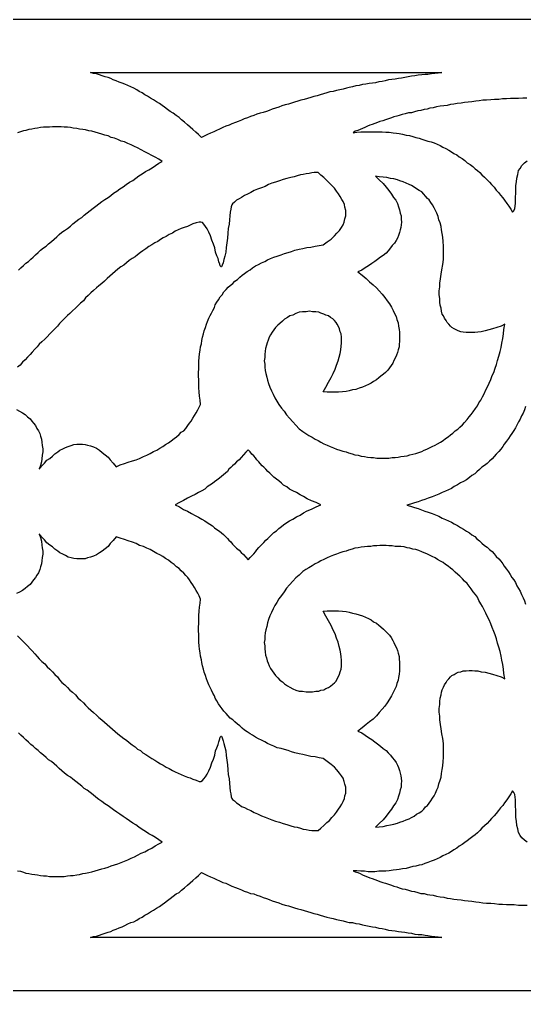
# Model space of a CAD drawing. Extents: x -287 to 294, y -50 to 45.
# Drawn here: x -47.3 to 2.1, y -49.9 to 45.1 of the extents above; entities that cross this region are included whole.
import ezdxf

# ---------------------------------------------------------------- set-up
doc = ezdxf.new("R2010")
doc.units = 0
doc.header["$MEASUREMENT"] = 0
doc.layers.add('LAYER_1', color=18, linetype='CONTINUOUS')

msp = doc.modelspace()

# ---------------------------------------------------------------- linework, layer by layer
at = {"layer": 'LAYER_1'}
for points in [[(293.621, 45.118), (-286.506, 45.118)], [(2.305, 37.431), (1.895, 37.431), (1.484, 37.386), (1.074, 37.386), (0.704, 37.386), (0.294, 37.341), (-0.076, 37.341), (-0.445, 37.296), (-0.855, 37.296), (-1.225, 37.25), (-1.635, 37.205), (-2.005, 37.205), (-2.374, 37.16), (-2.702, 37.115), (-3.072, 37.069), (-3.441, 37.024), (-3.811, 36.979), (-4.139, 36.934), (-4.508, 36.888), (-4.837, 36.843), (-5.165, 36.798), (-5.493, 36.707), (-5.822, 36.662), (-6.191, 36.617), (-6.52, 36.571), (-6.848, 36.481), (-7.176, 36.436), (-7.464, 36.345), (-7.751, 36.3), (-8.079, 36.209), (-8.367, 36.164), (-8.695, 36.074), (-8.982, 35.983), (-9.27, 35.983), (-9.598, 35.892), (-9.885, 35.802), (-10.173, 35.711), (-10.419, 35.666), (-10.706, 35.576), (-10.952, 35.485), (-11.24, 35.395), (-11.527, 35.304), (-11.773, 35.213), (-12.061, 35.123), (-12.307, 35.032), (-12.553, 34.942), (-12.84, 34.851), (-13.046, 34.761), (-13.292, 34.67), (-13.538, 34.534), (-13.784, 34.444), (-13.99, 34.353), (-14.236, 34.263), (-14.482, 34.172), (-14.687, 34.037), (-14.318, 34.082), (-13.949, 34.127), (-13.579, 34.127), (-13.21, 34.127), (-12.882, 34.127), (-12.553, 34.127), (-12.184, 34.127), (-11.855, 34.127), (-11.486, 34.082), (-11.158, 34.082), (-10.788, 34.037), (-10.46, 33.991), (-10.173, 33.946), (-9.844, 33.901), (-9.516, 33.81), (-9.187, 33.765), (-8.859, 33.674), (-8.572, 33.584), (-8.243, 33.493), (-7.956, 33.403), (-7.669, 33.312), (-7.382, 33.222), (-7.053, 33.131), (-6.766, 33.041), (-6.479, 32.905), (-6.191, 32.769), (-5.904, 32.633), (-5.617, 32.497), (-5.329, 32.316), (-5.083, 32.181), (-4.837, 32), (-4.549, 31.864), (-4.303, 31.683), (-4.016, 31.502), (-3.77, 31.321), (-3.523, 31.094), (-3.236, 30.913), (-2.99, 30.732), (-2.743, 30.506), (-2.538, 30.325), (-2.292, 30.144), (-2.087, 29.917), (-1.841, 29.691), (-1.594, 29.419), (-1.348, 29.193), (-1.143, 28.967), (-0.896, 28.695), (-0.691, 28.423), (-0.486, 28.197), (-0.281, 27.926), (-0.035, 27.654), (0.13, 27.428), (0.335, 27.111), (0.54, 26.839), (0.745, 26.568), (0.909, 26.251), (1.033, 26.386), (1.115, 26.613), (1.156, 26.839), (1.197, 27.156), (1.197, 27.473), (1.197, 27.744), (1.238, 28.107), (1.238, 28.469), (1.238, 28.876), (1.279, 29.238), (1.32, 29.6), (1.402, 29.963), (1.484, 30.325), (1.648, 30.551), (1.812, 30.823), (2.059, 31.094), (2.346, 31.275)], [(-47.427, 20.592), (-47.181, 20.819), (-46.935, 21.045), (-46.689, 21.271), (-46.442, 21.452), (-46.196, 21.679), (-45.991, 21.86), (-45.745, 22.086), (-45.498, 22.312), (-45.252, 22.539), (-44.965, 22.765), (-44.718, 22.946), (-44.472, 23.173), (-44.185, 23.399), (-43.939, 23.625), (-43.651, 23.852), (-43.446, 24.078), (-43.159, 24.304), (-42.913, 24.485), (-42.625, 24.666), (-42.338, 24.893), (-42.092, 25.119), (-41.804, 25.345), (-41.517, 25.572), (-41.23, 25.753), (-40.983, 25.979), (-40.696, 26.205), (-40.409, 26.432), (-40.121, 26.658), (-39.834, 26.839), (-39.547, 27.065), (-39.26, 27.292), (-38.972, 27.518), (-38.644, 27.699), (-38.398, 27.88), (-38.11, 28.107), (-37.782, 28.333), (-37.495, 28.559), (-37.166, 28.74), (-36.879, 28.967), (-36.551, 29.193), (-36.222, 29.374), (-35.935, 29.6), (-35.648, 29.827), (-35.319, 30.008), (-34.991, 30.234), (-34.663, 30.415), (-34.334, 30.596), (-34.006, 30.823), (-33.677, 31.049), (-33.349, 31.23), (-33.677, 31.456), (-34.047, 31.637), (-34.375, 31.818), (-34.745, 32), (-35.073, 32.181), (-35.401, 32.362), (-35.771, 32.543), (-36.058, 32.679), (-36.386, 32.86), (-36.715, 32.995), (-37.043, 33.131), (-37.371, 33.222), (-37.7, 33.358), (-38.028, 33.493), (-38.357, 33.584), (-38.644, 33.72), (-38.972, 33.81), (-39.26, 33.901), (-39.588, 33.991), (-39.916, 34.082), (-40.245, 34.172), (-40.532, 34.218), (-40.86, 34.308), (-41.107, 34.353), (-41.435, 34.399), (-41.722, 34.444), (-42.051, 34.489), (-42.338, 34.534), (-42.625, 34.58), (-42.954, 34.58), (-43.241, 34.625), (-43.528, 34.625), (-43.815, 34.625), (-44.103, 34.625), (-44.39, 34.58), (-44.677, 34.58), (-44.965, 34.58), (-45.252, 34.534), (-45.539, 34.489), (-45.827, 34.444), (-46.114, 34.399), (-46.401, 34.353), (-46.689, 34.263), (-46.935, 34.218), (-47.222, 34.127), (-47.51, 34.037)], [(-47.592, 6.967), (-47.304, 6.786), (-47.017, 6.65), (-46.771, 6.469), (-46.524, 6.243), (-46.278, 6.062), (-46.114, 5.835), (-45.95, 5.609), (-45.745, 5.383), (-45.621, 5.111), (-45.457, 4.885), (-45.334, 4.613), (-45.252, 4.342), (-45.17, 4.07), (-45.129, 3.753), (-45.088, 3.436), (-45.047, 3.119), (-45.047, 2.803), (-45.088, 2.486), (-45.129, 2.124), (-45.17, 1.852), (-45.252, 1.49), (-45.375, 1.128), (-45.129, 1.445), (-44.883, 1.716), (-44.636, 1.988), (-44.349, 2.169), (-44.103, 2.395), (-43.857, 2.622), (-43.569, 2.803), (-43.364, 2.984), (-43.077, 3.119), (-42.83, 3.255), (-42.543, 3.346), (-42.256, 3.436), (-42.01, 3.527), (-41.722, 3.572), (-41.435, 3.572), (-41.148, 3.572), (-40.901, 3.527), (-40.655, 3.482), (-40.368, 3.391), (-40.08, 3.301), (-39.793, 3.165), (-39.506, 2.984), (-39.219, 2.757), (-38.931, 2.531), (-38.644, 2.305), (-38.439, 2.033), (-38.151, 1.716), (-37.864, 1.354), (-37.454, 1.535), (-37.043, 1.671), (-36.674, 1.807), (-36.263, 1.943), (-35.894, 2.033), (-35.566, 2.169), (-35.196, 2.35), (-34.868, 2.486), (-34.539, 2.667), (-34.211, 2.848), (-33.883, 2.984), (-33.595, 3.165), (-33.308, 3.346), (-33.021, 3.527), (-32.733, 3.708), (-32.487, 3.889), (-32.2, 4.115), (-31.954, 4.296), (-31.707, 4.523), (-31.502, 4.749), (-31.256, 4.885), (-31.051, 5.111), (-30.845, 5.383), (-30.681, 5.609), (-30.517, 5.835), (-30.353, 6.107), (-30.189, 6.379), (-30.025, 6.65), (-29.86, 6.922), (-29.737, 7.193), (-29.614, 7.465), (-29.655, 7.872), (-29.696, 8.28), (-29.737, 8.687), (-29.778, 9.095), (-29.778, 9.457), (-29.778, 9.864), (-29.819, 10.226), (-29.819, 10.588), (-29.778, 10.951), (-29.778, 11.313), (-29.778, 11.675), (-29.737, 12.037), (-29.696, 12.399), (-29.655, 12.761), (-29.614, 13.078), (-29.532, 13.395), (-29.491, 13.712), (-29.409, 14.029), (-29.327, 14.346), (-29.245, 14.662), (-29.122, 14.979), (-29.039, 15.296), (-28.916, 15.568), (-28.793, 15.885), (-28.67, 16.156), (-28.547, 16.383), (-28.424, 16.654), (-28.26, 16.926), (-28.177, 17.197), (-28.013, 17.469), (-27.849, 17.695), (-27.685, 17.967), (-27.48, 18.193), (-27.316, 18.465), (-27.11, 18.691), (-26.905, 18.917), (-26.7, 19.099), (-26.454, 19.28), (-26.248, 19.506), (-26.002, 19.687), (-25.756, 19.913), (-25.551, 20.094), (-25.304, 20.275), (-25.058, 20.457), (-24.771, 20.638), (-24.525, 20.819), (-24.237, 21), (-23.95, 21.136), (-23.663, 21.317), (-23.334, 21.452), (-23.047, 21.588), (-22.76, 21.724), (-22.431, 21.86), (-22.103, 21.95), (-21.733, 22.086), (-21.405, 22.222), (-21.036, 22.312), (-20.707, 22.403), (-20.379, 22.539), (-19.969, 22.629), (-19.599, 22.72), (-19.23, 22.81), (-18.819, 22.856), (-18.409, 22.946), (-17.998, 22.991), (-17.629, 23.082), (-17.219, 23.354), (-16.849, 23.625), (-16.521, 23.942), (-16.275, 24.214), (-16.028, 24.485), (-15.823, 24.757), (-15.659, 25.028), (-15.577, 25.3), (-15.495, 25.617), (-15.413, 25.889), (-15.413, 26.16), (-15.413, 26.432), (-15.495, 26.749), (-15.536, 27.02), (-15.659, 27.292), (-15.782, 27.518), (-15.946, 27.79), (-16.11, 28.061), (-16.316, 28.333), (-16.521, 28.605), (-16.767, 28.876), (-17.013, 29.102), (-17.26, 29.374), (-17.547, 29.646), (-17.834, 29.872), (-18.122, 30.144), (-18.286, 30.144), (-18.491, 30.144), (-18.737, 30.098), (-18.984, 30.053), (-19.271, 30.008), (-19.558, 29.963), (-19.845, 29.917), (-20.174, 29.827), (-20.461, 29.736), (-20.789, 29.646), (-21.159, 29.555), (-21.528, 29.465), (-21.898, 29.329), (-22.267, 29.193), (-22.636, 29.102), (-22.965, 28.967), (-23.293, 28.786), (-23.663, 28.65), (-24.032, 28.514), (-24.36, 28.378), (-24.689, 28.197), (-25.017, 28.016), (-25.304, 27.88), (-25.592, 27.699), (-25.838, 27.563), (-26.084, 27.428), (-26.289, 27.247), (-26.495, 27.065), (-26.536, 26.975), (-26.618, 26.794), (-26.659, 26.568), (-26.7, 26.251), (-26.741, 25.889), (-26.782, 25.526), (-26.823, 25.074), (-26.905, 24.666), (-26.946, 24.214), (-26.987, 23.716), (-27.028, 23.263), (-27.11, 22.81), (-27.151, 22.358), (-27.233, 21.95), (-27.316, 21.633), (-27.398, 21.317), (-27.48, 21.09), (-27.562, 20.909), (-27.603, 20.909), (-27.685, 21), (-27.726, 21.181), (-27.808, 21.407), (-27.89, 21.724), (-28.013, 21.996), (-28.136, 22.358), (-28.219, 22.765), (-28.342, 23.127), (-28.506, 23.535), (-28.629, 23.942), (-28.793, 24.304), (-28.957, 24.621), (-29.122, 24.847), (-29.286, 25.074), (-29.409, 25.255), (-29.573, 25.3), (-29.737, 25.3), (-30.025, 25.21), (-30.353, 25.119), (-30.64, 24.983), (-30.886, 24.847), (-31.215, 24.757), (-31.502, 24.666), (-31.789, 24.531), (-32.077, 24.395), (-32.364, 24.214), (-32.692, 24.078), (-32.98, 23.897), (-33.267, 23.761), (-33.513, 23.58), (-33.801, 23.399), (-34.088, 23.263), (-34.375, 23.082), (-34.663, 22.901), (-34.95, 22.675), (-35.237, 22.494), (-35.483, 22.312), (-35.771, 22.086), (-36.017, 21.905), (-36.304, 21.724), (-36.592, 21.543), (-36.838, 21.317), (-37.125, 21.09), (-37.413, 20.909), (-37.7, 20.683), (-37.946, 20.457), (-38.233, 20.23), (-38.48, 20.004), (-38.726, 19.778), (-39.013, 19.506), (-39.26, 19.28), (-39.547, 19.053), (-39.793, 18.872), (-40.08, 18.601), (-40.327, 18.374), (-40.614, 18.103), (-40.86, 17.876), (-41.066, 17.605), (-41.353, 17.378), (-41.599, 17.107), (-41.845, 16.881), (-42.133, 16.609), (-42.379, 16.337), (-42.625, 16.156), (-42.871, 15.885), (-43.159, 15.613), (-43.405, 15.387), (-43.61, 15.115), (-43.857, 14.844), (-44.103, 14.617), (-44.349, 14.346), (-44.595, 14.074), (-44.842, 13.848), (-45.129, 13.576), (-45.375, 13.35), (-45.58, 13.078), (-45.827, 12.852), (-46.073, 12.58), (-46.278, 12.354), (-46.524, 12.082), (-46.771, 11.811), (-47.017, 11.584), (-47.263, 11.313), (-47.51, 11.086)], [(2.183, 7.244), (2.06, 6.927), (1.936, 6.61), (1.772, 6.339), (1.649, 6.022), (1.485, 5.75), (1.321, 5.433), (1.198, 5.162), (1.033, 4.89), (0.828, 4.619), (0.664, 4.392), (0.5, 4.121), (0.295, 3.849), (0.089, 3.577), (-0.034, 3.351), (-0.239, 3.08), (-0.444, 2.853), (-0.69, 2.582), (-0.896, 2.355), (-1.101, 2.129), (-1.347, 1.903), (-1.593, 1.676), (-1.84, 1.495), (-2.086, 1.314), (-2.332, 1.088), (-2.578, 0.861), (-2.784, 0.68), (-3.071, 0.499), (-3.317, 0.318), (-3.605, 0.092), (-3.892, -0.089), (-4.179, -0.225), (-4.467, -0.406), (-4.795, -0.587), (-5.082, -0.768), (-5.37, -0.904), (-5.657, -1.04), (-5.985, -1.175), (-6.314, -1.311), (-6.642, -1.447), (-6.97, -1.583), (-7.34, -1.719), (-7.668, -1.854), (-7.996, -1.945), (-8.325, -2.081), (-8.694, -2.171), (-9.064, -2.307), (-9.433, -2.398), (-9.064, -2.488), (-8.694, -2.624), (-8.325, -2.715), (-7.996, -2.85), (-7.668, -2.986), (-7.34, -3.077), (-6.97, -3.212), (-6.642, -3.348), (-6.314, -3.484), (-5.985, -3.665), (-5.657, -3.801), (-5.37, -3.937), (-5.082, -4.073), (-4.795, -4.208), (-4.467, -4.389), (-4.179, -4.57), (-3.892, -4.752), (-3.605, -4.933), (-3.317, -5.114), (-3.071, -5.295), (-2.784, -5.476), (-2.578, -5.702), (-2.332, -5.883), (-2.086, -6.11), (-1.84, -6.336), (-1.593, -6.517), (-1.347, -6.743), (-1.101, -6.924), (-0.896, -7.151), (-0.69, -7.422), (-0.444, -7.649), (-0.239, -7.875), (-0.034, -8.147), (0.089, -8.373), (0.295, -8.644), (0.5, -8.916), (0.664, -9.188), (0.828, -9.459), (1.033, -9.686), (1.198, -9.957), (1.321, -10.274), (1.485, -10.546), (1.649, -10.817), (1.772, -11.134), (1.936, -11.451), (2.06, -11.768), (2.183, -12.085)], [(-47.51, -15.168), (-47.263, -15.44), (-47.017, -15.666), (-46.771, -15.938), (-46.524, -16.164), (-46.278, -16.436), (-46.073, -16.662), (-45.827, -16.934), (-45.58, -17.205), (-45.375, -17.432), (-45.129, -17.703), (-44.842, -17.929), (-44.595, -18.201), (-44.349, -18.427), (-44.103, -18.699), (-43.857, -18.971), (-43.61, -19.197), (-43.405, -19.468), (-43.159, -19.74), (-42.871, -19.966), (-42.625, -20.238), (-42.379, -20.51), (-42.133, -20.691), (-41.845, -20.962), (-41.599, -21.234), (-41.353, -21.46), (-41.066, -21.732), (-40.86, -21.958), (-40.614, -22.23), (-40.327, -22.456), (-40.08, -22.682), (-39.793, -22.954), (-39.547, -23.18), (-39.26, -23.407), (-39.013, -23.633), (-38.726, -23.859), (-38.48, -24.086), (-38.233, -24.312), (-37.946, -24.538), (-37.7, -24.765), (-37.413, -24.991), (-37.125, -25.217), (-36.838, -25.398), (-36.592, -25.625), (-36.304, -25.851), (-36.017, -26.032), (-35.771, -26.258), (-35.483, -26.394), (-35.237, -26.621), (-34.95, -26.802), (-34.663, -26.983), (-34.375, -27.164), (-34.088, -27.345), (-33.801, -27.526), (-33.513, -27.707), (-33.267, -27.843), (-32.98, -28.024), (-32.692, -28.16), (-32.364, -28.341), (-32.077, -28.477), (-31.789, -28.612), (-31.502, -28.748), (-31.215, -28.884), (-30.886, -29.02), (-30.64, -29.065), (-30.353, -29.201), (-30.025, -29.291), (-29.737, -29.427), (-29.573, -29.427), (-29.409, -29.337), (-29.286, -29.156), (-29.122, -28.974), (-28.957, -28.703), (-28.793, -28.386), (-28.629, -28.024), (-28.506, -27.616), (-28.342, -27.254), (-28.219, -26.847), (-28.136, -26.44), (-28.013, -26.123), (-27.89, -25.806), (-27.808, -25.534), (-27.726, -25.263), (-27.685, -25.082), (-27.603, -24.991), (-27.562, -24.991), (-27.48, -25.172), (-27.398, -25.444), (-27.316, -25.715), (-27.233, -26.077), (-27.151, -26.44), (-27.11, -26.892), (-27.028, -27.345), (-26.987, -27.798), (-26.946, -28.295), (-26.905, -28.748), (-26.823, -29.156), (-26.782, -29.608), (-26.741, -30.016), (-26.7, -30.378), (-26.659, -30.649), (-26.618, -30.921), (-26.536, -31.102), (-26.495, -31.193), (-26.289, -31.328), (-26.084, -31.509), (-25.838, -31.69), (-25.592, -31.872), (-25.304, -31.962), (-25.017, -32.143), (-24.689, -32.279), (-24.36, -32.46), (-24.032, -32.596), (-23.663, -32.777), (-23.293, -32.913), (-22.965, -33.048), (-22.636, -33.184), (-22.267, -33.32), (-21.898, -33.411), (-21.528, -33.546), (-21.159, -33.637), (-20.789, -33.773), (-20.461, -33.863), (-20.174, -33.909), (-19.845, -33.999), (-19.558, -34.09), (-19.271, -34.135), (-18.984, -34.18), (-18.737, -34.225), (-18.491, -34.225), (-18.286, -34.225), (-18.122, -34.225), (-17.834, -33.999), (-17.547, -33.727), (-17.26, -33.456), (-17.013, -33.23), (-16.767, -32.958), (-16.521, -32.686), (-16.316, -32.415), (-16.11, -32.143), (-15.946, -31.917), (-15.782, -31.645), (-15.659, -31.374), (-15.536, -31.102), (-15.495, -30.83), (-15.413, -30.559), (-15.413, -30.287), (-15.413, -29.97), (-15.495, -29.699), (-15.577, -29.427), (-15.659, -29.11), (-15.823, -28.884), (-16.028, -28.612), (-16.275, -28.295), (-16.521, -28.024), (-16.849, -27.752), (-17.219, -27.481), (-17.629, -27.164), (-17.998, -27.119), (-18.409, -27.028), (-18.819, -26.983), (-19.23, -26.892), (-19.599, -26.802), (-19.969, -26.711), (-20.379, -26.621), (-20.707, -26.53), (-21.036, -26.394), (-21.405, -26.304), (-21.733, -26.213), (-22.103, -26.123), (-22.431, -25.987), (-22.76, -25.851), (-23.047, -25.715), (-23.334, -25.534), (-23.663, -25.398), (-23.95, -25.263), (-24.237, -25.082), (-24.525, -24.9), (-24.771, -24.765), (-25.058, -24.584), (-25.304, -24.403), (-25.551, -24.221), (-25.756, -23.995), (-26.002, -23.814), (-26.248, -23.588), (-26.454, -23.407), (-26.7, -23.226), (-26.905, -22.999), (-27.11, -22.773), (-27.316, -22.547), (-27.48, -22.32), (-27.685, -22.049), (-27.849, -21.822), (-28.013, -21.551), (-28.177, -21.279), (-28.26, -21.053), (-28.424, -20.781), (-28.547, -20.51), (-28.67, -20.238), (-28.793, -19.966), (-28.916, -19.65), (-29.039, -19.378), (-29.122, -19.061), (-29.245, -18.744), (-29.327, -18.427), (-29.409, -18.111), (-29.491, -17.794), (-29.532, -17.522), (-29.614, -17.16), (-29.655, -16.843), (-29.696, -16.481), (-29.737, -16.164), (-29.778, -15.802), (-29.778, -15.44), (-29.778, -15.032), (-29.819, -14.716), (-29.819, -14.353), (-29.778, -13.946), (-29.778, -13.584), (-29.778, -13.176), (-29.737, -12.769), (-29.696, -12.362), (-29.655, -12), (-29.614, -11.592), (-29.737, -11.275), (-29.86, -11.004), (-30.025, -10.732), (-30.189, -10.46), (-30.353, -10.189), (-30.517, -9.963), (-30.681, -9.691), (-30.845, -9.465), (-31.051, -9.284), (-31.256, -9.057), (-31.502, -8.831), (-31.707, -8.605), (-31.954, -8.423), (-32.2, -8.197), (-32.487, -8.016), (-32.733, -7.79), (-33.021, -7.609), (-33.308, -7.428), (-33.595, -7.247), (-33.883, -7.111), (-34.211, -6.93), (-34.539, -6.749), (-34.868, -6.613), (-35.196, -6.432), (-35.566, -6.341), (-35.894, -6.16), (-36.263, -6.024), (-36.674, -5.889), (-37.043, -5.753), (-37.454, -5.617), (-37.864, -5.481), (-38.151, -5.843), (-38.439, -6.16), (-38.644, -6.432), (-38.931, -6.658), (-39.219, -6.884), (-39.506, -7.065), (-39.793, -7.247), (-40.08, -7.382), (-40.368, -7.473), (-40.655, -7.563), (-40.901, -7.654), (-41.148, -7.654), (-41.435, -7.654), (-41.722, -7.654), (-42.01, -7.609), (-42.256, -7.563), (-42.543, -7.473), (-42.83, -7.337), (-43.077, -7.201), (-43.364, -7.065), (-43.569, -6.884), (-43.857, -6.703), (-44.103, -6.477), (-44.349, -6.296), (-44.636, -6.07), (-44.883, -5.798), (-45.129, -5.526), (-45.375, -5.21), (-45.252, -5.572), (-45.17, -5.934), (-45.129, -6.296), (-45.088, -6.568), (-45.047, -6.884), (-45.047, -7.201), (-45.088, -7.518), (-45.129, -7.835), (-45.17, -8.152), (-45.252, -8.423), (-45.334, -8.695), (-45.457, -9.012), (-45.621, -9.238), (-45.745, -9.465), (-45.95, -9.691), (-46.114, -9.917), (-46.278, -10.144), (-46.524, -10.37), (-46.771, -10.551), (-47.017, -10.732), (-47.304, -10.913), (-47.592, -11.049)], [(-47.51, -38.164), (-47.222, -38.209), (-46.935, -38.299), (-46.689, -38.39), (-46.401, -38.435), (-46.114, -38.48), (-45.827, -38.526), (-45.539, -38.571), (-45.252, -38.616), (-44.965, -38.661), (-44.677, -38.661), (-44.39, -38.707), (-44.103, -38.707), (-43.815, -38.707), (-43.528, -38.707), (-43.241, -38.707), (-42.954, -38.707), (-42.625, -38.661), (-42.338, -38.616), (-42.051, -38.616), (-41.722, -38.571), (-41.435, -38.526), (-41.107, -38.435), (-40.86, -38.39), (-40.532, -38.345), (-40.245, -38.254), (-39.916, -38.164), (-39.588, -38.073), (-39.26, -37.982), (-38.972, -37.892), (-38.644, -37.801), (-38.357, -37.666), (-38.028, -37.575), (-37.7, -37.485), (-37.371, -37.349), (-37.043, -37.213), (-36.715, -37.077), (-36.386, -36.941), (-36.058, -36.806), (-35.771, -36.625), (-35.401, -36.443), (-35.073, -36.308), (-34.745, -36.127), (-34.375, -35.946), (-34.047, -35.719), (-33.677, -35.538), (-33.349, -35.357), (-33.677, -35.131), (-34.006, -34.904), (-34.334, -34.723), (-34.663, -34.542), (-34.991, -34.316), (-35.319, -34.135), (-35.648, -33.909), (-35.935, -33.682), (-36.222, -33.501), (-36.551, -33.275), (-36.879, -33.048), (-37.166, -32.867), (-37.495, -32.641), (-37.782, -32.415), (-38.11, -32.188), (-38.398, -32.007), (-38.644, -31.826), (-38.972, -31.6), (-39.26, -31.374), (-39.547, -31.193), (-39.834, -30.966), (-40.121, -30.74), (-40.409, -30.514), (-40.696, -30.287), (-40.983, -30.106), (-41.23, -29.88), (-41.517, -29.653), (-41.804, -29.427), (-42.092, -29.201), (-42.338, -29.02), (-42.625, -28.839), (-42.913, -28.612), (-43.159, -28.386), (-43.446, -28.16), (-43.651, -27.933), (-43.939, -27.707), (-44.185, -27.481), (-44.472, -27.3), (-44.718, -27.073), (-44.965, -26.847), (-45.252, -26.621), (-45.498, -26.394), (-45.745, -26.213), (-45.991, -25.987), (-46.196, -25.806), (-46.442, -25.579), (-46.689, -25.353), (-46.935, -25.127), (-47.181, -24.9), (-47.427, -24.674)], [(2.346, -35.357), (2.059, -35.176), (1.812, -34.95), (1.648, -34.723), (1.484, -34.406), (1.402, -34.044), (1.32, -33.727), (1.279, -33.32), (1.238, -32.958), (1.238, -32.596), (1.238, -32.188), (1.197, -31.872), (1.197, -31.555), (1.197, -31.238), (1.156, -30.966), (1.115, -30.695), (1.033, -30.514), (0.909, -30.332), (0.745, -30.649), (0.54, -30.921), (0.335, -31.238), (0.13, -31.509), (-0.035, -31.781), (-0.281, -32.007), (-0.486, -32.279), (-0.691, -32.551), (-0.896, -32.777), (-1.143, -33.048), (-1.348, -33.275), (-1.594, -33.546), (-1.841, -33.773), (-2.087, -33.999), (-2.292, -34.225), (-2.538, -34.452), (-2.743, -34.633), (-2.99, -34.814), (-3.236, -34.995), (-3.523, -35.221), (-3.77, -35.402), (-4.016, -35.583), (-4.303, -35.764), (-4.549, -35.946), (-4.837, -36.127), (-5.083, -36.262), (-5.329, -36.443), (-5.617, -36.579), (-5.904, -36.715), (-6.191, -36.851), (-6.479, -36.987), (-6.766, -37.122), (-7.053, -37.213), (-7.382, -37.349), (-7.669, -37.439), (-7.956, -37.575), (-8.243, -37.62), (-8.572, -37.711), (-8.859, -37.756), (-9.187, -37.847), (-9.516, -37.937), (-9.844, -37.982), (-10.173, -38.028), (-10.46, -38.073), (-10.788, -38.118), (-11.158, -38.164), (-11.486, -38.209), (-11.855, -38.209), (-12.184, -38.209), (-12.553, -38.254), (-12.882, -38.254), (-13.21, -38.254), (-13.579, -38.209), (-13.949, -38.209), (-14.318, -38.164), (-14.687, -38.164), (-14.482, -38.254), (-14.236, -38.345), (-13.99, -38.435), (-13.784, -38.571), (-13.538, -38.661), (-13.292, -38.752), (-13.046, -38.843), (-12.84, -38.933), (-12.553, -39.024), (-12.307, -39.114), (-12.061, -39.205), (-11.773, -39.295), (-11.527, -39.386), (-11.24, -39.476), (-10.952, -39.567), (-10.706, -39.657), (-10.419, -39.748), (-10.173, -39.838), (-9.885, -39.929), (-9.598, -39.974), (-9.27, -40.065), (-8.982, -40.155), (-8.695, -40.201), (-8.367, -40.291), (-8.079, -40.382), (-7.751, -40.382), (-7.464, -40.472), (-7.176, -40.517), (-6.848, -40.563), (-6.52, -40.653), (-6.191, -40.698), (-5.822, -40.744), (-5.493, -40.834), (-5.165, -40.88), (-4.837, -40.925), (-4.508, -40.97), (-4.139, -41.015), (-3.811, -41.061), (-3.441, -41.106), (-3.072, -41.151), (-2.702, -41.196), (-2.374, -41.242), (-2.005, -41.287), (-1.635, -41.332), (-1.225, -41.332), (-0.855, -41.377), (-0.445, -41.423), (-0.076, -41.423), (0.294, -41.468), (0.704, -41.468), (1.074, -41.468), (1.484, -41.513), (1.895, -41.513), (2.346, -41.513)], [(-286.506, -49.882), (293.621, -49.882)]]:
    msp.add_lwpolyline(points, dxfattribs=at)
for points in [[(-6.013, 39.92), (-6.383, 39.876), (-6.711, 39.831), (-7.04, 39.785), (-7.368, 39.74), (-7.655, 39.74), (-7.984, 39.695), (-8.312, 39.65), (-8.64, 39.604), (-8.969, 39.559), (-9.297, 39.514), (-9.625, 39.423), (-9.954, 39.378), (-10.241, 39.333), (-10.569, 39.287), (-10.898, 39.242), (-11.226, 39.197), (-11.554, 39.106), (-11.842, 39.061), (-12.17, 39.016), (-12.498, 38.925), (-12.786, 38.88), (-13.114, 38.835), (-13.442, 38.789), (-13.771, 38.744), (-14.099, 38.654), (-14.428, 38.608), (-14.756, 38.518), (-15.084, 38.473), (-15.331, 38.382), (-15.659, 38.292), (-15.987, 38.246), (-16.316, 38.156), (-16.644, 38.065), (-16.972, 38.02), (-17.26, 37.929), (-17.588, 37.839), (-17.916, 37.748), (-18.204, 37.658), (-18.532, 37.567), (-18.819, 37.477), (-19.148, 37.386), (-19.476, 37.296), (-19.804, 37.205), (-20.092, 37.115), (-20.42, 37.024), (-20.707, 36.934), (-20.995, 36.843), (-21.323, 36.752), (-21.651, 36.662), (-21.939, 36.526), (-22.267, 36.436), (-22.595, 36.345), (-22.883, 36.209), (-23.17, 36.119), (-23.498, 36.028), (-23.786, 35.938), (-24.114, 35.847), (-24.401, 35.711), (-24.73, 35.621), (-25.017, 35.485), (-25.345, 35.395), (-25.592, 35.259), (-25.92, 35.123), (-26.207, 35.032), (-26.536, 34.897), (-26.823, 34.761), (-27.151, 34.67), (-27.439, 34.534), (-27.767, 34.399), (-28.054, 34.263), (-28.301, 34.127), (-28.629, 33.991), (-28.916, 33.855), (-29.204, 33.72), (-29.532, 33.584), (-29.819, 33.855), (-30.066, 34.082), (-30.353, 34.353), (-30.64, 34.58), (-30.886, 34.806), (-31.174, 35.078), (-31.461, 35.304), (-31.707, 35.53), (-31.995, 35.711), (-32.282, 35.938), (-32.569, 36.119), (-32.857, 36.3), (-33.144, 36.526), (-33.349, 36.707), (-33.636, 36.888), (-33.924, 37.069), (-34.211, 37.25), (-34.498, 37.431), (-34.786, 37.613), (-35.073, 37.748), (-35.319, 37.929), (-35.607, 38.065), (-35.853, 38.246), (-36.14, 38.382), (-36.427, 38.518), (-36.715, 38.654), (-37.002, 38.789), (-37.289, 38.88), (-37.577, 38.971), (-37.864, 39.106), (-38.151, 39.197), (-38.398, 39.333), (-38.644, 39.423), (-38.931, 39.514), (-39.219, 39.604), (-39.506, 39.695), (-39.793, 39.785), (-40.08, 39.831), (-40.368, 39.92)], [(-14.222, 20.411), (-13.812, 20.094), (-13.401, 19.778), (-13.073, 19.461), (-12.745, 19.144), (-12.416, 18.872), (-12.129, 18.555), (-11.842, 18.238), (-11.595, 17.922), (-11.349, 17.605), (-11.144, 17.288), (-10.939, 16.971), (-10.775, 16.654), (-10.651, 16.337), (-10.487, 16.066), (-10.405, 15.749), (-10.282, 15.432), (-10.241, 15.115), (-10.2, 14.798), (-10.159, 14.527), (-10.159, 14.21), (-10.159, 13.893), (-10.159, 13.621), (-10.2, 13.35), (-10.2, 13.078), (-10.282, 12.807), (-10.364, 12.535), (-10.446, 12.263), (-10.569, 11.992), (-10.692, 11.765), (-10.816, 11.494), (-10.98, 11.267), (-11.144, 11.041), (-11.308, 10.815), (-11.513, 10.588), (-11.719, 10.407), (-11.965, 10.226), (-12.17, 10.045), (-12.416, 9.864), (-12.704, 9.683), (-12.909, 9.547), (-13.196, 9.412), (-13.484, 9.276), (-13.771, 9.14), (-14.099, 9.049), (-14.428, 8.914), (-14.756, 8.868), (-15.084, 8.778), (-15.372, 8.733), (-15.741, 8.687), (-16.11, 8.642), (-16.48, 8.642), (-16.849, 8.642), (-17.219, 8.642), (-17.629, 8.687), (-17.342, 9.14), (-17.095, 9.638), (-16.849, 10.091), (-16.644, 10.498), (-16.439, 10.905), (-16.316, 11.313), (-16.151, 11.72), (-16.069, 12.082), (-15.946, 12.444), (-15.905, 12.807), (-15.864, 13.169), (-15.823, 13.44), (-15.823, 13.757), (-15.823, 14.029), (-15.864, 14.346), (-15.946, 14.572), (-16.028, 14.844), (-16.11, 15.07), (-16.234, 15.296), (-16.357, 15.477), (-16.521, 15.658), (-16.685, 15.839), (-16.89, 15.975), (-17.095, 16.111), (-17.342, 16.202), (-17.547, 16.292), (-17.834, 16.383), (-18.039, 16.473), (-18.327, 16.518), (-18.655, 16.518), (-18.942, 16.564), (-19.271, 16.518), (-19.64, 16.518), (-19.969, 16.473), (-20.297, 16.337), (-20.584, 16.202), (-20.872, 16.111), (-21.118, 15.975), (-21.405, 15.794), (-21.61, 15.613), (-21.857, 15.387), (-22.062, 15.206), (-22.267, 14.979), (-22.431, 14.753), (-22.595, 14.527), (-22.76, 14.255), (-22.883, 14.029), (-23.006, 13.757), (-23.088, 13.486), (-23.17, 13.259), (-23.252, 12.942), (-23.293, 12.671), (-23.334, 12.354), (-23.334, 12.037), (-23.375, 11.72), (-23.334, 11.403), (-23.334, 11.086), (-23.293, 10.77), (-23.211, 10.498), (-23.129, 10.136), (-23.047, 9.819), (-22.965, 9.502), (-22.842, 9.14), (-22.678, 8.778), (-22.513, 8.461), (-22.349, 8.099), (-22.144, 7.782), (-21.939, 7.465), (-21.692, 7.103), (-21.446, 6.786), (-21.2, 6.424), (-20.913, 6.107), (-20.584, 5.745), (-20.297, 5.428), (-19.969, 5.066), (-19.599, 4.794), (-19.312, 4.613), (-19.025, 4.432), (-18.696, 4.251), (-18.409, 4.07), (-18.122, 3.934), (-17.834, 3.753), (-17.547, 3.617), (-17.219, 3.482), (-16.931, 3.346), (-16.603, 3.21), (-16.316, 3.074), (-15.987, 2.984), (-15.7, 2.893), (-15.372, 2.803), (-15.125, 2.712), (-14.797, 2.622), (-14.51, 2.531), (-14.181, 2.486), (-13.894, 2.395), (-13.566, 2.35), (-13.278, 2.305), (-12.95, 2.259), (-12.704, 2.259), (-12.375, 2.214), (-12.088, 2.214), (-11.76, 2.214), (-11.472, 2.214), (-11.185, 2.214), (-10.857, 2.259), (-10.569, 2.259), (-10.282, 2.305), (-10.036, 2.35), (-9.707, 2.395), (-9.42, 2.44), (-9.133, 2.531), (-8.845, 2.576), (-8.558, 2.667), (-8.271, 2.757), (-7.984, 2.848), (-7.737, 2.984), (-7.491, 3.074), (-7.204, 3.21), (-6.957, 3.346), (-6.67, 3.482), (-6.424, 3.617), (-6.137, 3.753), (-5.89, 3.934), (-5.644, 4.115), (-5.398, 4.296), (-5.151, 4.477), (-4.946, 4.659), (-4.7, 4.885), (-4.454, 5.021), (-4.248, 5.247), (-4.002, 5.473), (-3.797, 5.7), (-3.551, 5.971), (-3.346, 6.243), (-3.14, 6.469), (-2.935, 6.741), (-2.73, 7.058), (-2.525, 7.329), (-2.401, 7.601), (-2.196, 7.872), (-2.032, 8.189), (-1.868, 8.506), (-1.704, 8.868), (-1.54, 9.185), (-1.375, 9.547), (-1.211, 9.909), (-1.088, 10.272), (-0.924, 10.588), (-0.801, 10.996), (-0.678, 11.358), (-0.554, 11.765), (-0.431, 12.173), (-0.308, 12.625), (-0.226, 13.033), (-0.144, 13.44), (-0.062, 13.893), (0.02, 14.346), (0.061, 14.798), (0.143, 15.296), (-0.226, 15.115), (-0.637, 14.979), (-1.047, 14.844), (-1.416, 14.753), (-1.786, 14.662), (-2.155, 14.572), (-2.484, 14.527), (-2.771, 14.481), (-3.058, 14.481), (-3.346, 14.481), (-3.633, 14.481), (-3.92, 14.527), (-4.166, 14.572), (-4.413, 14.662), (-4.618, 14.753), (-4.823, 14.844), (-5.028, 14.979), (-5.151, 15.115), (-5.316, 15.296), (-5.48, 15.477), (-5.603, 15.658), (-5.767, 15.885), (-5.849, 16.111), (-5.972, 16.292), (-6.054, 16.564), (-6.095, 16.881), (-6.178, 17.152), (-6.219, 17.469), (-6.219, 17.831), (-6.26, 18.193), (-6.26, 18.555), (-6.219, 18.963), (-6.219, 19.325), (-6.137, 19.732), (-6.095, 20.185), (-6.013, 20.638), (-5.931, 21.136), (-5.849, 21.633), (-5.849, 22.041), (-5.849, 22.494), (-5.849, 22.946), (-5.89, 23.399), (-5.931, 23.806), (-5.972, 24.168), (-6.054, 24.531), (-6.095, 24.847), (-6.178, 25.21), (-6.301, 25.526), (-6.383, 25.843), (-6.506, 26.16), (-6.629, 26.432), (-6.752, 26.703), (-6.916, 26.975), (-7.081, 27.201), (-7.245, 27.473), (-7.409, 27.609), (-7.614, 27.835), (-7.778, 28.016), (-7.984, 28.242), (-8.23, 28.378), (-8.476, 28.559), (-8.722, 28.695), (-8.969, 28.876), (-9.215, 28.967), (-9.502, 29.102), (-9.79, 29.238), (-10.118, 29.329), (-10.364, 29.419), (-10.692, 29.51), (-11.021, 29.555), (-11.39, 29.646), (-11.76, 29.691), (-12.129, 29.736), (-12.498, 29.781), (-12.129, 29.419), (-11.76, 29.057), (-11.472, 28.695), (-11.185, 28.378), (-10.939, 28.016), (-10.734, 27.699), (-10.528, 27.428), (-10.364, 27.111), (-10.241, 26.794), (-10.159, 26.477), (-10.077, 26.16), (-9.995, 25.889), (-9.995, 25.572), (-9.954, 25.3), (-9.995, 25.028), (-10.036, 24.757), (-10.077, 24.531), (-10.159, 24.259), (-10.241, 23.987), (-10.364, 23.716), (-10.487, 23.489), (-10.651, 23.218), (-10.857, 22.991), (-11.021, 22.765), (-11.267, 22.494), (-11.472, 22.267), (-11.76, 22.041), (-12.006, 21.86), (-12.293, 21.633), (-12.581, 21.452), (-12.868, 21.226), (-13.196, 21), (-13.525, 20.819), (-13.853, 20.592)], [(-24.945, 3.027), (-25.18, 2.773), (-25.415, 2.519), (-25.651, 2.264), (-25.847, 2.052), (-26.083, 1.84), (-26.279, 1.628), (-26.475, 1.459), (-26.632, 1.289), (-26.828, 1.12), (-26.985, 0.908), (-27.182, 0.738), (-27.378, 0.569), (-27.574, 0.399), (-27.77, 0.23), (-28.006, 0.06), (-28.241, -0.11), (-28.437, -0.279), (-28.712, -0.449), (-28.948, -0.618), (-29.183, -0.83), (-29.497, -1), (-29.811, -1.169), (-30.125, -1.339), (-30.478, -1.508), (-30.871, -1.72), (-31.263, -1.932), (-31.655, -2.144), (-32.087, -2.356), (-31.655, -2.568), (-31.263, -2.822), (-30.871, -2.992), (-30.478, -3.204), (-30.125, -3.416), (-29.811, -3.585), (-29.497, -3.755), (-29.183, -3.924), (-28.948, -4.094), (-28.712, -4.264), (-28.437, -4.433), (-28.241, -4.603), (-28.006, -4.772), (-27.77, -4.942), (-27.574, -5.111), (-27.378, -5.281), (-27.182, -5.45), (-26.985, -5.662), (-26.828, -5.832), (-26.632, -6.001), (-26.475, -6.213), (-26.279, -6.425), (-26.083, -6.595), (-25.847, -6.807), (-25.651, -7.019), (-25.415, -7.231), (-25.18, -7.485), (-24.945, -7.739), (-24.748, -7.527), (-24.591, -7.358), (-24.395, -7.146), (-24.238, -6.976), (-24.12, -6.764), (-23.924, -6.552), (-23.767, -6.425), (-23.571, -6.213), (-23.414, -6.044), (-23.218, -5.832), (-23.022, -5.662), (-22.825, -5.45), (-22.629, -5.281), (-22.433, -5.069), (-22.197, -4.899), (-21.962, -4.687), (-21.687, -4.475), (-21.491, -4.306), (-21.177, -4.094), (-20.902, -3.924), (-20.588, -3.755), (-20.235, -3.543), (-19.882, -3.373), (-19.529, -3.161), (-19.176, -2.949), (-18.744, -2.78), (-18.312, -2.568), (-17.841, -2.356), (-18.312, -2.144), (-18.744, -1.975), (-19.176, -1.763), (-19.529, -1.551), (-19.882, -1.381), (-20.235, -1.169), (-20.588, -1), (-20.902, -0.83), (-21.177, -0.618), (-21.491, -0.449), (-21.687, -0.237), (-21.962, -0.025), (-22.197, 0.145), (-22.433, 0.357), (-22.629, 0.526), (-22.825, 0.738), (-23.022, 0.908), (-23.218, 1.12), (-23.414, 1.332), (-23.571, 1.459), (-23.767, 1.671), (-23.924, 1.84), (-24.12, 2.052), (-24.238, 2.222), (-24.395, 2.434), (-24.591, 2.603), (-24.748, 2.815)], [(-14.222, -24.493), (-13.853, -24.674), (-13.525, -24.9), (-13.196, -25.127), (-12.868, -25.308), (-12.581, -25.534), (-12.293, -25.761), (-12.006, -25.987), (-11.76, -26.213), (-11.472, -26.394), (-11.267, -26.621), (-11.021, -26.847), (-10.857, -27.073), (-10.651, -27.345), (-10.487, -27.571), (-10.364, -27.843), (-10.241, -28.069), (-10.159, -28.341), (-10.077, -28.612), (-10.036, -28.884), (-9.995, -29.11), (-9.954, -29.382), (-9.995, -29.653), (-9.995, -29.97), (-10.077, -30.242), (-10.159, -30.559), (-10.241, -30.876), (-10.364, -31.193), (-10.528, -31.509), (-10.734, -31.826), (-10.939, -32.143), (-11.185, -32.46), (-11.472, -32.822), (-11.76, -33.184), (-12.129, -33.546), (-12.498, -33.909), (-12.129, -33.863), (-11.76, -33.818), (-11.39, -33.727), (-11.021, -33.682), (-10.692, -33.592), (-10.364, -33.501), (-10.118, -33.411), (-9.79, -33.32), (-9.502, -33.184), (-9.215, -33.094), (-8.969, -32.958), (-8.722, -32.822), (-8.476, -32.641), (-8.23, -32.505), (-7.984, -32.324), (-7.778, -32.143), (-7.614, -31.917), (-7.409, -31.781), (-7.245, -31.555), (-7.081, -31.328), (-6.916, -31.057), (-6.752, -30.83), (-6.629, -30.559), (-6.506, -30.242), (-6.383, -29.97), (-6.301, -29.653), (-6.178, -29.291), (-6.095, -29.02), (-6.054, -28.658), (-5.972, -28.25), (-5.931, -27.888), (-5.89, -27.481), (-5.849, -27.073), (-5.849, -26.621), (-5.849, -26.213), (-5.849, -25.715), (-5.931, -25.217), (-6.013, -24.765), (-6.095, -24.267), (-6.137, -23.859), (-6.219, -23.407), (-6.219, -23.045), (-6.26, -22.637), (-6.26, -22.275), (-6.219, -21.913), (-6.219, -21.596), (-6.178, -21.279), (-6.095, -20.962), (-6.054, -20.691), (-5.972, -20.464), (-5.849, -20.193), (-5.767, -19.966), (-5.603, -19.74), (-5.48, -19.559), (-5.316, -19.378), (-5.151, -19.197), (-5.028, -19.061), (-4.823, -18.971), (-4.618, -18.835), (-4.413, -18.744), (-4.166, -18.699), (-3.92, -18.608), (-3.633, -18.608), (-3.346, -18.563), (-3.058, -18.563), (-2.771, -18.608), (-2.484, -18.608), (-2.155, -18.699), (-1.786, -18.744), (-1.416, -18.835), (-1.047, -18.925), (-0.637, -19.061), (-0.226, -19.197), (0.143, -19.378), (0.061, -18.88), (0.02, -18.427), (-0.062, -17.975), (-0.144, -17.567), (-0.226, -17.16), (-0.308, -16.707), (-0.431, -16.3), (-0.554, -15.892), (-0.678, -15.485), (-0.801, -15.078), (-0.924, -14.761), (-1.088, -14.353), (-1.211, -13.991), (-1.375, -13.629), (-1.54, -13.312), (-1.704, -12.95), (-1.868, -12.633), (-2.032, -12.316), (-2.196, -12.045), (-2.401, -11.728), (-2.525, -11.411), (-2.73, -11.139), (-2.935, -10.868), (-3.14, -10.596), (-3.346, -10.325), (-3.551, -10.053), (-3.797, -9.827), (-4.002, -9.6), (-4.248, -9.329), (-4.454, -9.193), (-4.7, -8.967), (-4.946, -8.74), (-5.151, -8.559), (-5.398, -8.378), (-5.644, -8.197), (-5.89, -8.016), (-6.137, -7.88), (-6.424, -7.699), (-6.67, -7.563), (-6.957, -7.428), (-7.204, -7.292), (-7.491, -7.156), (-7.737, -7.065), (-7.984, -6.975), (-8.271, -6.839), (-8.558, -6.749), (-8.845, -6.703), (-9.133, -6.613), (-9.42, -6.568), (-9.707, -6.477), (-10.036, -6.432), (-10.282, -6.432), (-10.569, -6.432), (-10.857, -6.386), (-11.185, -6.386), (-11.472, -6.341), (-11.76, -6.341), (-12.088, -6.341), (-12.375, -6.386), (-12.704, -6.386), (-12.95, -6.432), (-13.278, -6.432), (-13.566, -6.477), (-13.894, -6.522), (-14.181, -6.568), (-14.51, -6.613), (-14.797, -6.703), (-15.125, -6.794), (-15.372, -6.884), (-15.7, -6.975), (-15.987, -7.065), (-16.316, -7.201), (-16.603, -7.292), (-16.931, -7.428), (-17.219, -7.563), (-17.547, -7.699), (-17.834, -7.835), (-18.122, -8.016), (-18.409, -8.152), (-18.696, -8.333), (-19.025, -8.514), (-19.312, -8.695), (-19.599, -8.876), (-19.969, -9.238), (-20.297, -9.51), (-20.584, -9.827), (-20.913, -10.189), (-21.2, -10.506), (-21.446, -10.868), (-21.692, -11.23), (-21.939, -11.547), (-22.144, -11.909), (-22.349, -12.226), (-22.513, -12.543), (-22.678, -12.905), (-22.842, -13.222), (-22.965, -13.584), (-23.047, -13.901), (-23.129, -14.263), (-23.211, -14.58), (-23.293, -14.897), (-23.334, -15.213), (-23.334, -15.53), (-23.375, -15.847), (-23.334, -16.164), (-23.334, -16.436), (-23.293, -16.753), (-23.252, -17.069), (-23.17, -17.341), (-23.088, -17.613), (-23.006, -17.839), (-22.883, -18.111), (-22.76, -18.382), (-22.595, -18.608), (-22.431, -18.835), (-22.267, -19.061), (-22.062, -19.287), (-21.857, -19.514), (-21.61, -19.695), (-21.405, -19.876), (-21.118, -20.057), (-20.872, -20.193), (-20.584, -20.374), (-20.297, -20.51), (-19.969, -20.6), (-19.64, -20.6), (-19.271, -20.645), (-18.942, -20.645), (-18.655, -20.645), (-18.327, -20.6), (-18.039, -20.6), (-17.834, -20.51), (-17.547, -20.464), (-17.342, -20.329), (-17.095, -20.238), (-16.89, -20.102), (-16.685, -19.921), (-16.521, -19.785), (-16.357, -19.604), (-16.234, -19.378), (-16.11, -19.152), (-16.028, -18.925), (-15.946, -18.699), (-15.864, -18.427), (-15.823, -18.156), (-15.823, -17.839), (-15.823, -17.567), (-15.864, -17.25), (-15.905, -16.934), (-15.946, -16.571), (-16.069, -16.209), (-16.151, -15.802), (-16.316, -15.395), (-16.439, -14.987), (-16.644, -14.625), (-16.849, -14.172), (-17.095, -13.72), (-17.342, -13.267), (-17.629, -12.769), (-17.219, -12.724), (-16.849, -12.724), (-16.48, -12.724), (-16.11, -12.724), (-15.741, -12.769), (-15.372, -12.814), (-15.084, -12.86), (-14.756, -12.95), (-14.428, -13.041), (-14.099, -13.131), (-13.771, -13.222), (-13.484, -13.358), (-13.196, -13.493), (-12.909, -13.629), (-12.704, -13.81), (-12.416, -13.946), (-12.17, -14.127), (-11.965, -14.308), (-11.719, -14.534), (-11.513, -14.716), (-11.308, -14.942), (-11.144, -15.123), (-10.98, -15.349), (-10.816, -15.621), (-10.692, -15.847), (-10.569, -16.119), (-10.446, -16.345), (-10.364, -16.617), (-10.282, -16.888), (-10.2, -17.205), (-10.2, -17.477), (-10.159, -17.748), (-10.159, -18.02), (-10.159, -18.292), (-10.159, -18.608), (-10.2, -18.925), (-10.241, -19.242), (-10.282, -19.514), (-10.405, -19.831), (-10.487, -20.147), (-10.651, -20.464), (-10.775, -20.736), (-10.939, -21.053), (-11.144, -21.37), (-11.349, -21.732), (-11.595, -22.049), (-11.842, -22.366), (-12.129, -22.682), (-12.416, -22.999), (-12.745, -23.316), (-13.073, -23.588), (-13.401, -23.859), (-13.812, -24.176)], [(-6.019, -44.681), (-40.368, -44.681), (-40.08, -44.591), (-39.793, -44.546), (-39.506, -44.456), (-39.219, -44.365), (-38.931, -44.275), (-38.644, -44.184), (-38.398, -44.093), (-38.151, -43.958), (-37.864, -43.867), (-37.577, -43.731), (-37.289, -43.641), (-37.002, -43.505), (-36.715, -43.369), (-36.427, -43.233), (-36.14, -43.143), (-35.853, -43.007), (-35.607, -42.826), (-35.319, -42.69), (-35.073, -42.509), (-34.786, -42.373), (-34.498, -42.192), (-34.211, -42.011), (-33.924, -41.83), (-33.636, -41.649), (-33.349, -41.468), (-33.144, -41.287), (-32.857, -41.061), (-32.569, -40.88), (-32.282, -40.653), (-31.995, -40.427), (-31.707, -40.291), (-31.461, -40.065), (-31.174, -39.838), (-30.886, -39.567), (-30.64, -39.34), (-30.353, -39.114), (-30.066, -38.843), (-29.819, -38.616), (-29.532, -38.345), (-29.204, -38.48), (-28.916, -38.616), (-28.629, -38.752), (-28.301, -38.888), (-28.054, -39.024), (-27.767, -39.159), (-27.439, -39.295), (-27.151, -39.386), (-26.823, -39.522), (-26.536, -39.657), (-26.207, -39.793), (-25.92, -39.884), (-25.592, -40.019), (-25.345, -40.155), (-25.017, -40.246), (-24.73, -40.382), (-24.401, -40.427), (-24.114, -40.563), (-23.786, -40.653), (-23.498, -40.789), (-23.17, -40.88), (-22.883, -40.97), (-22.595, -41.106), (-22.267, -41.196), (-21.939, -41.287), (-21.651, -41.423), (-21.323, -41.513), (-20.995, -41.604), (-20.707, -41.694), (-20.42, -41.785), (-20.092, -41.875), (-19.804, -41.966), (-19.476, -42.056), (-19.148, -42.147), (-18.819, -42.238), (-18.532, -42.328), (-18.204, -42.419), (-17.916, -42.509), (-17.588, -42.6), (-17.26, -42.69), (-16.972, -42.781), (-16.644, -42.826), (-16.316, -42.917), (-15.987, -43.007), (-15.659, -43.052), (-15.331, -43.143), (-15.084, -43.233), (-14.756, -43.233), (-14.428, -43.324), (-14.099, -43.369), (-13.771, -43.46), (-13.442, -43.505), (-13.114, -43.596), (-12.786, -43.641), (-12.498, -43.686), (-12.17, -43.777), (-11.842, -43.822), (-11.554, -43.867), (-11.226, -43.958), (-10.898, -44.003), (-10.569, -44.048), (-10.241, -44.093), (-9.954, -44.139), (-9.625, -44.184), (-9.297, -44.229), (-8.969, -44.275), (-8.64, -44.365), (-8.312, -44.41), (-7.984, -44.41), (-7.655, -44.456), (-7.368, -44.501), (-7.04, -44.546), (-6.711, -44.591), (-6.383, -44.637)]]:
    msp.add_lwpolyline(points, close=True, dxfattribs=at)

doc.saveas('drawing.dxf')
